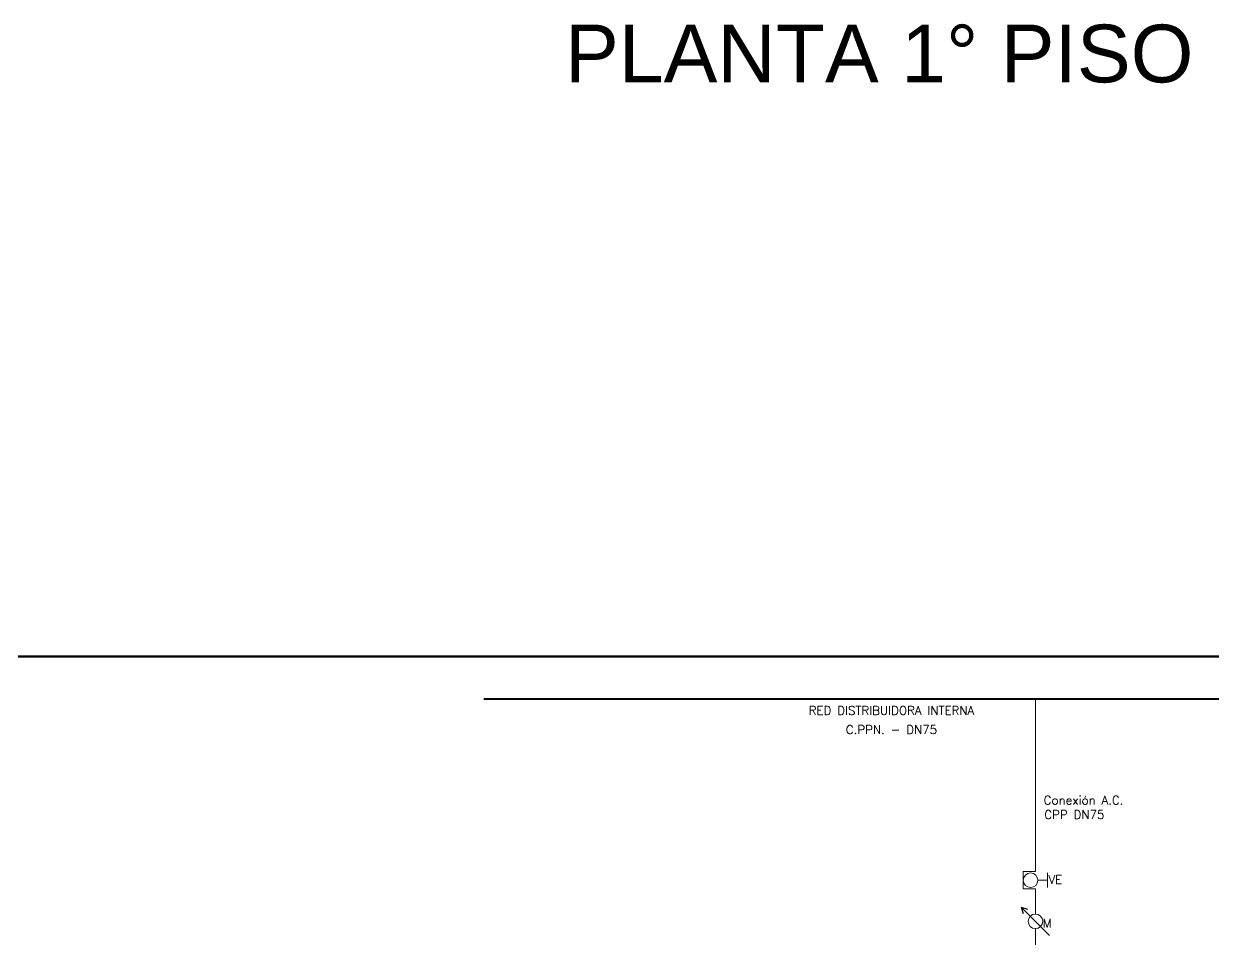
# Model space of a CAD drawing. Header units: millimetres. Extents: x 539 to 842, y -453 to -96.
# Drawn here: x 751.97 to 772.57, y -343.41 to -327.56 of the extents above; entities that cross this region are included whole.
import ezdxf
from ezdxf.enums import TextEntityAlignment as Align

# ---------------------------------------------------------------- set-up
doc = ezdxf.new("R2010")
doc.units = ezdxf.units.MM
doc.header["$LTSCALE"] = 0.1
doc.linetypes.add('ACAD_ISO02W100', pattern=[15, 12, -3])
doc.linetypes.add('CONTINUA', pattern=[0])
for name, color, linetype, lineweight in [('00-Agua Fria', 5, 'ACAD_ISO02W100', 20), ('A-DOOR-FRAM', 7, 'Continuous', 5), ('Agua Fria Directa', 5, 'Continuous', 35), ('Agua Fria Directa - Texto', 7, 'Continuous', 18)]:
    doc.layers.add(name, color=color, linetype=linetype, lineweight=lineweight)
doc.layers.add('00-Primario', color=7, linetype='Continuous', true_color=0xff2400)
doc.styles.add('Romans', font='romans.shx')
doc.styles.get("Standard").update_dxf_attribs({"font": 'arial.ttf'})

# ---------------------------------------------------------------- blocks, each defined once
blk = doc.blocks.new('LLM.')
at = {"layer": '00-Agua Fria', "linetype": 'Continuous', "lineweight": 20}
blk.add_line((5, 0.56), (5, 2.79), dxfattribs=at)
for points in [[(3.32, 2.79), (6.68, 2.79)], [(10, 0), (7, 0), (7, -2.8), (3, -2.8), (3, 0), (0, 0)]]:
    blk.add_lwpolyline(points, dxfattribs=at)
blk.add_circle((5, -1.12), 1.68, dxfattribs=at)

msp = doc.modelspace()

# ---------------------------------------------------------------- linework, layer by layer
at = {"layer": '00-Agua Fria', "color": 5, "linetype": 'CONTINUA', "lineweight": 25}
msp.add_line((769.733, -343.349), (769.242, -342.858), dxfattribs=at)
at = {"layer": '00-Agua Fria', "color": 5, "lineweight": 25}
for q in [(769.351, -342.891), (769.275, -342.967)]:
    msp.add_line((769.242, -342.858), q, dxfattribs=at)
at = {"layer": '00-Agua Fria', "linetype": 'Continuous', "lineweight": 40}
msp.add_lwpolyline([(759.937, -339.252), (832.821, -339.252)], dxfattribs=at)
at = {"layer": '00-Agua Fria', "linetype": 'CONTINUA'}
for points in [[(769.487, -339.252), (769.487, -342.018)], [(769.487, -343.23), (769.487, -360.786)]]:
    msp.add_lwpolyline(points, dxfattribs=at)
at = {"layer": '00-Agua Fria', "linetype": 'Continuous'}
msp.add_lwpolyline([(769.487, -342.768), (769.487, -342.978)], dxfattribs=at)
msp.add_circle((769.487, -343.104), 0.126, dxfattribs=at)
at = {"layer": '00-Primario', "lineweight": 80}
msp.add_lwpolyline([(794.679, -338.518), (737.405, -338.518)], dxfattribs=at)

# ---------------------------------------------------------------- block references
at = {"layer": 'Agua Fria Directa', "linetype": 'Continuous', "xscale": -0.07499999999998863, "yscale": 0.07499999999998863, "zscale": 0.0375, "rotation": 270}
msp.add_blockref('LLM.', (769.487, -342.768), dxfattribs=at)

# ---------------------------------------------------------------- texts
at = {"layer": 'A-DOOR-FRAM'}
msp.add_text('PLANTA 1° PISO', height=1, dxfattribs=at).set_placement((761.34, -328.573))
at = {"layer": 'Agua Fria Directa - Texto', "style": 'Romans'}
for s, p in [('RED DISTRIBUIDORA INTERNA', (766.994, -339.453)), ('C.PPN. - DN75', (766.994, -339.784))]:
    msp.add_text(s, height=0.15, rotation=360, dxfattribs=at).set_placement(p, align=Align.MIDDLE_CENTER)
for s, p in [('Conexión A.C.', (769.63, -341.081)), ('CPP DN75', (769.641, -341.331))]:
    msp.add_text(s, height=0.15, rotation=360, dxfattribs=at).set_placement(p)
for s, p in [('VE', (769.712, -342.306)), ('M', (769.615, -343.061))]:
    msp.add_text(s, height=0.15, rotation=360, dxfattribs=at).set_placement(p, align=Align.TOP_LEFT)

doc.saveas('drawing.dxf')
